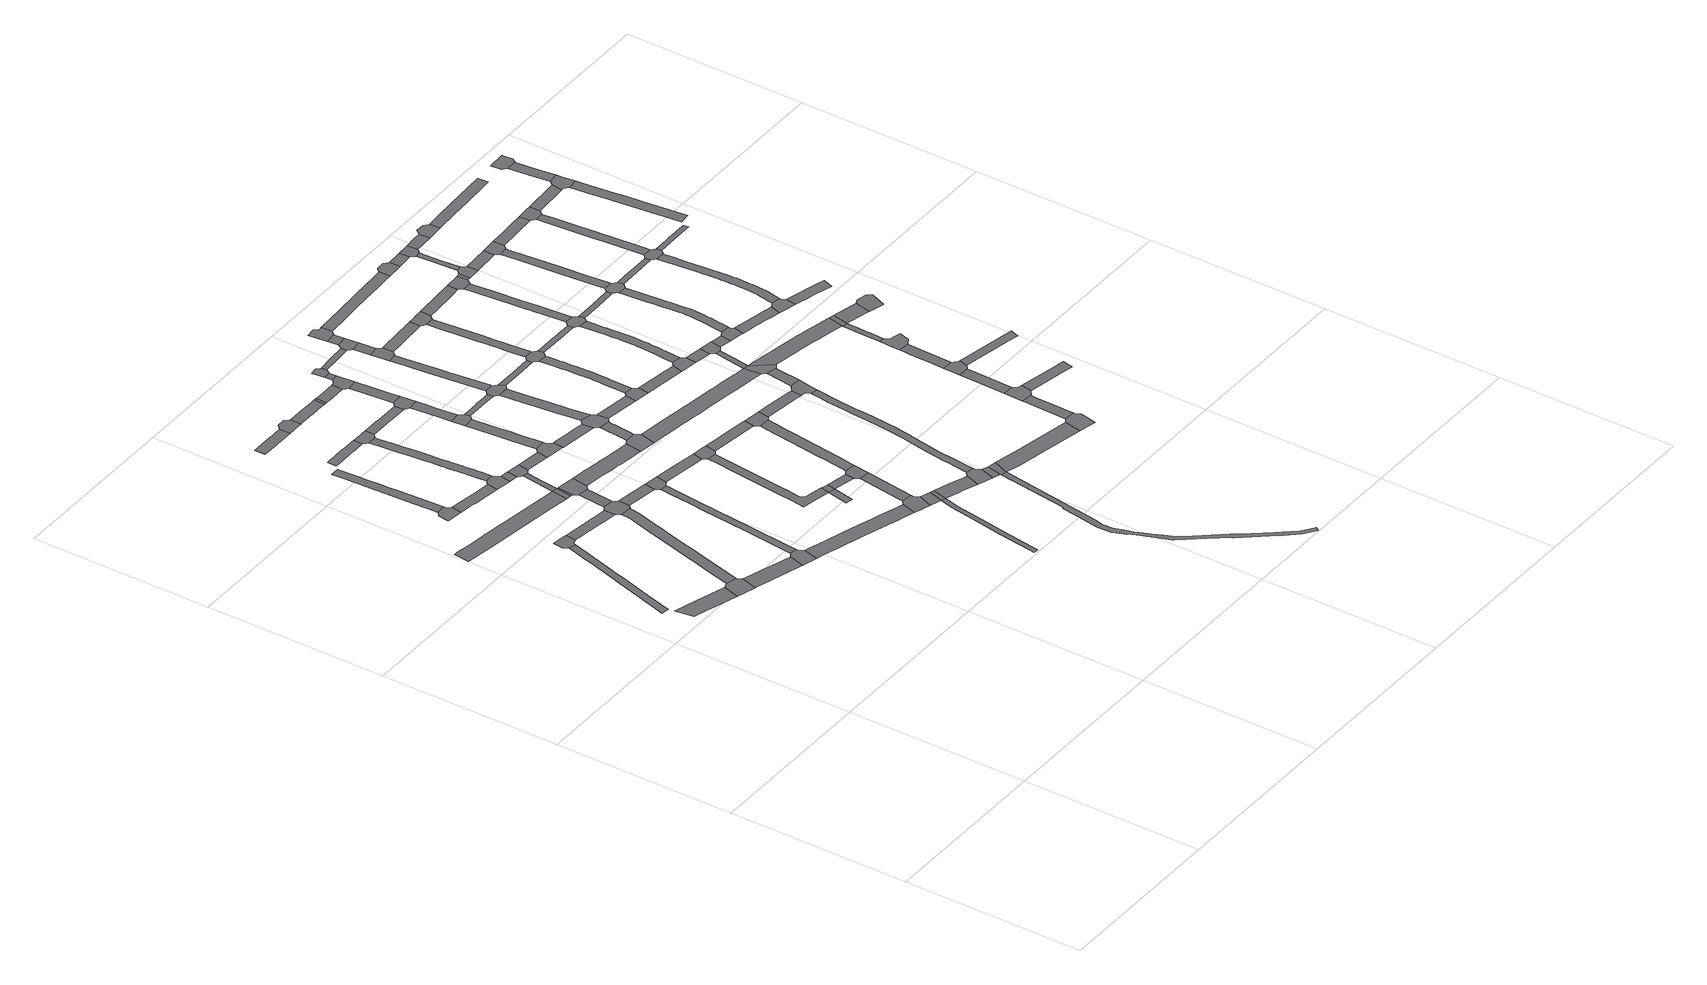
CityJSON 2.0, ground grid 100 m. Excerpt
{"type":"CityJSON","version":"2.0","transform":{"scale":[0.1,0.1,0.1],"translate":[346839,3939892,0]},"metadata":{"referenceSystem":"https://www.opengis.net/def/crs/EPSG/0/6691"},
"CityObjects":{
"road1":{"type":"Road","attributes":{"RoadStructureAttribute.sectionType":"1"},"geometry":[{"type":"MultiSurface","lod":"1","boundaries":[[[0,1,2,3,4,5,6,7]]]}]},
"road2":{"type":"Road","attributes":{"RoadStructureAttribute.sectionType":"1"},"geometry":[{"type":"MultiSurface","lod":"1","boundaries":[[[8,9,10,11,12,13,14,15,16,17,18,19,20,21,22,23,24,25]]]}]},
"road3":{"type":"Road","geometry":[{"type":"MultiSurface","lod":"1","boundaries":[[[26,27,28,0,7,29]]]}]},
"road4":{"type":"Road","geometry":[{"type":"MultiSurface","lod":"1","boundaries":[[[30,31,32,33,34,35,8,25]]]}]},
"road5":{"type":"Road","attributes":{"RoadStructureAttribute.sectionType":"1"},"geometry":[{"type":"MultiSurface","lod":"1","boundaries":[[[36,37,38,39,40,41,42,43,44,45,46,47,48,49,50,51]]]}]},
"road6":{"type":"Road","geometry":[{"type":"MultiSurface","lod":"1","boundaries":[[[52,53,54,55,56,57,58,59,60,61]]]}]},
"road7":{"type":"Road","attributes":{"RoadStructureAttribute.sectionType":"1"},"geometry":[{"type":"MultiSurface","lod":"1","boundaries":[[[62,63,64,65,66,67,68,69,70,71,26,29]]]}]},
"road8":{"type":"Road","attributes":{"RoadStructureAttribute.sectionType":"1"},"geometry":[{"type":"MultiSurface","lod":"1","boundaries":[[[27,72,73,74,75,76,77,78,79,80,81,82,83,84,85,86,87,88,89,90,91,28]]]}]},
"road9":{"type":"Road","attributes":{"RoadStructureAttribute.sectionType":"1"},"geometry":[{"type":"MultiSurface","lod":"1","boundaries":[[[92,93,94,95,96,97,98,99,100,101,102,103,58,57,104,105,106,107,108,109,110,111,112,113,114,115,116]]]}]},
"road10":{"type":"Road","attributes":{"RoadStructureAttribute.sectionType":"1"},"geometry":[{"type":"MultiSurface","lod":"1","boundaries":[[[117,118,32,31,119,120,121,122,123]]]}]},
"road11":{"type":"Road","attributes":{"RoadStructureAttribute.sectionType":"1"},"geometry":[{"type":"MultiSurface","lod":"1","boundaries":[[[124,125,126,55,54,127,128,129,130]]]}]},
"road12":{"type":"Road","geometry":[{"type":"MultiSurface","lod":"1","boundaries":[[[131,132,133,134,135,136,137,67,66]]]}]},
"road13":{"type":"Road","geometry":[{"type":"MultiSurface","lod":"1","boundaries":[[[83,138,139,140,141,117,123,84]]]}]},
"road14":{"type":"Road","attributes":{"RoadStructureAttribute.sectionType":"1"},"geometry":[{"type":"MultiSurface","lod":"1","boundaries":[[[142,143,144,145,146,147,148,149,150,151,152,153,154,155]]]}]},
"road15":{"type":"Road","geometry":[{"type":"MultiSurface","lod":"1","boundaries":[[[156,157,158,159,160,124,130]]]}]},
"road16":{"type":"Road","geometry":[{"type":"MultiSurface","lod":"1","boundaries":[[[40,39,161,162,163]]]}]},
"road17":{"type":"Road","attributes":{"RoadStructureAttribute.sectionType":"1"},"geometry":[{"type":"MultiSurface","lod":"1","boundaries":[[[164,165,166,167,168,169,170,171,172,173,174,175,176]]]}]},
"road18":{"type":"Road","attributes":{"RoadStructureAttribute.sectionType":"1"},"geometry":[{"type":"MultiSurface","lod":"1","boundaries":[[[177,178,179,180,141,140]]]}]},
"road19":{"type":"Road","attributes":{"RoadStructureAttribute.sectionType":"1"},"geometry":[{"type":"MultiSurface","lod":"1","boundaries":[[[162,181,182,163]]]}]},
"road20":{"type":"Road","attributes":{"RoadStructureAttribute.sectionType":"1"},"geometry":[{"type":"MultiSurface","lod":"1","boundaries":[[[183,184,185,186,187,137,136,188,189,190,191,192,193,194]]]}]},
"road21":{"type":"Road","attributes":{"RoadStructureAttribute.sectionType":"1"},"geometry":[{"type":"MultiSurface","lod":"1","boundaries":[[[195,196,197,198,40,163]]]}]},
"road22":{"type":"Road","attributes":{"RoadStructureAttribute.sectionType":"1"},"geometry":[{"type":"MultiSurface","lod":"1","boundaries":[[[199,200,157,156,201,202]]]}]},
"road23":{"type":"Road","geometry":[{"type":"MultiSurface","lod":"1","boundaries":[[[203,179,178,204,205,206,207,208,182,181]]]}]},
"road24":{"type":"Road","attributes":{"RoadStructureAttribute.sectionType":"1"},"geometry":[{"type":"MultiSurface","lod":"1","boundaries":[[[209,210,211,212,213,214,215,216,217,218,219,220,221,222,223,224,160,159,225,226,227,228,229,230,231,232,233,234,235,236,237,238,239,240,241,242]]]}]},
"road25":{"type":"Road","attributes":{"RoadStructureAttribute.sectionType":"1"},"geometry":[{"type":"MultiSurface","lod":"1","boundaries":[[[243,244,139,138,245,246,247,248]]]}]},
"road26":{"type":"Road","geometry":[{"type":"MultiSurface","lod":"1","boundaries":[[[249,199,202,197,196,250]]]}]},
"road27":{"type":"Road","attributes":{"RoadStructureAttribute.sectionType":"1"},"geometry":[{"type":"MultiSurface","lod":"1","boundaries":[[[251,252,253,254,255,256,257,258,259,260,133,132,261,262,263,264,265,266,267,268,269,270,271]]]}]},
"road28":{"type":"Road","geometry":[{"type":"MultiSurface","lod":"1","boundaries":[[[154,272,273,274,275,276,277,278,155]]]}]},
"road29":{"type":"Road","geometry":[{"type":"MultiSurface","lod":"1","boundaries":[[[279,280,281,282,169,168,209,242]]]}]},
"road30":{"type":"Road","attributes":{"RoadStructureAttribute.sectionType":"1"},"geometry":[{"type":"MultiSurface","lod":"1","boundaries":[[[283,284,249,250]]]}]},
"road31":{"type":"Road","geometry":[{"type":"MultiSurface","lod":"1","boundaries":[[[247,194,193,285,286,287,288,248]]]}]},
"road32":{"type":"Road","attributes":{"RoadStructureAttribute.sectionType":"1"},"geometry":[{"type":"MultiSurface","lod":"1","boundaries":[[[274,289,290,291,292,293,294,295,296,297,275]]]}]},
"road33":{"type":"Road","attributes":{"RoadStructureAttribute.sectionType":"1"},"geometry":[{"type":"MultiSurface","lod":"1","boundaries":[[[298,299,300,301,302,303,304,305,306,307,308,309,310,205,204,311,312,313,314,315,316,317,318,319,320,321]]]}]},
"road34":{"type":"Road","attributes":{"RoadStructureAttribute.sectionType":"1"},"geometry":[{"type":"MultiSurface","lod":"1","boundaries":[[[322,323,324,325,326,327,280,279]]]}]},
"road35":{"type":"Road","geometry":[{"type":"MultiSurface","lod":"1","boundaries":[[[328,329,330,331,332,284,283,333,334]]]}]},
"road36":{"type":"Road","attributes":{"RoadStructureAttribute.sectionType":"1"},"geometry":[{"type":"MultiSurface","lod":"1","boundaries":[[[335,336,287,286,337,338,339,340,341]]]}]},
"road37":{"type":"Road","geometry":[{"type":"MultiSurface","lod":"1","boundaries":[[[294,293,342,343]]]}]},
"road38":{"type":"Road","attributes":{"RoadStructureAttribute.sectionType":"1"},"geometry":[{"type":"MultiSurface","lod":"1","boundaries":[[[344,345,346,347,348,331,330,349,350,351,352,353,354,355,356]]]}]},
"road39":{"type":"Road","attributes":{"RoadStructureAttribute.sectionType":"1"},"geometry":[{"type":"MultiSurface","lod":"1","boundaries":[[[357,358,359,360,361,362,363,364,365,366,367,368,369,370,371,372,373,374,375,376,377,378]]]}]},
"road40":{"type":"Road","geometry":[{"type":"MultiSurface","lod":"1","boundaries":[[[379,380,368,367,381]]]}]},
"road41":{"type":"Road","geometry":[{"type":"MultiSurface","lod":"1","boundaries":[[[270,382,383,384,385,386,387,388,271]]]}]},
"road42":{"type":"Road","geometry":[{"type":"MultiSurface","lod":"1","boundaries":[[[355,389,390,391,392,356]]]}]},
"road43":{"type":"Road","attributes":{"RoadStructureAttribute.sectionType":"1"},"geometry":[{"type":"MultiSurface","lod":"1","boundaries":[[[342,393,394,395,396,343]]]}]},
"road44":{"type":"Road","attributes":{"RoadStructureAttribute.sectionType":"1"},"geometry":[{"type":"MultiSurface","lod":"1","boundaries":[[[397,379,381,367,398,399,381,400]]]}]},
"road45":{"type":"Road","attributes":{"RoadStructureAttribute.sectionType":"1"},"geometry":[{"type":"MultiSurface","lod":"1","boundaries":[[[401,402,403,404,392,391,405,406,407,408,409,410]]]}]},
"road46":{"type":"Road","attributes":{"RoadStructureAttribute.sectionType":"1"},"geometry":[{"type":"MultiSurface","lod":"1","boundaries":[[[411,412,413,414,415,416,417,418,419,420,328,334]]]}]},
"road47":{"type":"Road","attributes":{"RoadStructureAttribute.sectionType":"1"},"geometry":[{"type":"MultiSurface","lod":"1","boundaries":[[[421,422,423,424,425,426,427,428,429,430,431,432,433,434,435,436,437,438,439,440,441,431,442]]]}]},
"road48":{"type":"Road","geometry":[{"type":"MultiSurface","lod":"1","boundaries":[[[443,444,325,324,401,410]]]}]},
"road49":{"type":"Road","attributes":{"RoadStructureAttribute.sectionType":"1"},"geometry":[{"type":"MultiSurface","lod":"1","boundaries":[[[445,446,385,384,447,442]]]}]},
"road50":{"type":"Road","geometry":[{"type":"MultiSurface","lod":"1","boundaries":[[[448,449,450,451,452,453,298,321]]]}]},
"road51":{"type":"Road","attributes":{"RoadStructureAttribute.sectionType":"1"},"geometry":[{"type":"MultiSurface","lod":"1","boundaries":[[[454,388,387,455,456,457,458]]]}]},
"road52":{"type":"Road","geometry":[{"type":"MultiSurface","lod":"1","boundaries":[[[459,460,461,341,340,357,378]]]}]},
"road53":{"type":"Road","attributes":{"RoadStructureAttribute.sectionType":"1"},"geometry":[{"type":"MultiSurface","lod":"1","boundaries":[[[462,463,464,465,466,467,444,443]]]}]},
"road54":{"type":"Road","geometry":[{"type":"MultiSurface","lod":"1","boundaries":[[[441,445,442,431]]]}]},
"road55":{"type":"Road","geometry":[{"type":"MultiSurface","lod":"1","boundaries":[[[468,395,394,466,465,469,470]]]}]},
"road56":{"type":"Road","attributes":{"RoadStructureAttribute.sectionType":"1"},"geometry":[{"type":"MultiSurface","lod":"1","boundaries":[[[471,472,473,474,475,476,477,478,453,452,479,480,481,482,483,484,485,486,487,488]]]}]},
"road57":{"type":"Road","attributes":{"RoadStructureAttribute.sectionType":"1"},"geometry":[{"type":"MultiSurface","lod":"1","boundaries":[[[389,489,490,491,492,493,494,390]]]}]},
"road58":{"type":"Road","attributes":{"RoadStructureAttribute.sectionType":"1"},"geometry":[{"type":"MultiSurface","lod":"1","boundaries":[[[495,470,469,496]]]}]},
"road59":{"type":"Road","geometry":[{"type":"MultiSurface","lod":"1","boundaries":[[[457,497,498,397,400,458]]]}]},
"road60":{"type":"Road","geometry":[{"type":"MultiSurface","lod":"1","boundaries":[[[499,500,501,502,503,504,495,496]]]}]},
"road61":{"type":"Road","geometry":[{"type":"MultiSurface","lod":"1","boundaries":[[[505,416,415,488,487,506,507,508]]]}]},
"road62":{"type":"Road","attributes":{"RoadStructureAttribute.sectionType":"1"},"geometry":[{"type":"MultiSurface","lod":"1","boundaries":[[[509,510,511,512,513,514,505,508,515,516,517,518]]]}]},
"road63":{"type":"Road","attributes":{"RoadStructureAttribute.sectionType":"1"},"geometry":[{"type":"MultiSurface","lod":"1","boundaries":[[[519,520,521,522,523,524,525,526,460,459]]]}]},
"road64":{"type":"Road","geometry":[{"type":"MultiSurface","lod":"1","boundaries":[[[527,528,529,530,491,490,509,518]]]}]},
"road65":{"type":"Road","attributes":{"RoadStructureAttribute.sectionType":"1"},"geometry":[{"type":"MultiSurface","lod":"1","boundaries":[[[531,501,500,532,533,534]]]}]},
"road66":{"type":"Road","attributes":{"RoadStructureAttribute.sectionType":"1"},"geometry":[{"type":"MultiSurface","lod":"1","boundaries":[[[497,535,536,537,538,539,540,541,542,543,544,545,546,547,548,549,498]]]}]},
"road67":{"type":"Road","geometry":[{"type":"MultiSurface","lod":"1","boundaries":[[[550,436,435,551,552,553,554]]]}]},
"road68":{"type":"Road","attributes":{"RoadStructureAttribute.sectionType":"1"},"geometry":[{"type":"MultiSurface","lod":"1","boundaries":[[[555,556,507,506]]]}]},
"road69":{"type":"Road","attributes":{"RoadStructureAttribute.sectionType":"1"},"geometry":[{"type":"MultiSurface","lod":"1","boundaries":[[[557,558,559,560,561,562,563,564,565,566,567,568,530,529]]]}]},
"road70":{"type":"Road","attributes":{"RoadStructureAttribute.sectionType":"1"},"geometry":[{"type":"MultiSurface","lod":"1","boundaries":[[[569,570,571,572,573,574,575,576,577,578,579,580,581,582,583,584,585,586,587,588,589,590,591,592,593,594,595,596,597,598,599,600,601,602,603,604,605,606,607,608,609,610,611,612,613,614,615,616,617,618,576,619,620,621]]]}]},
"road71":{"type":"Road","attributes":{"RoadStructureAttribute.sectionType":"1"},"geometry":[{"type":"MultiSurface","lod":"1","boundaries":[[[622,623,552,551,624]]]}]},
"road72":{"type":"Road","geometry":[{"type":"MultiSurface","lod":"1","boundaries":[[[577,576,575,622,624]]]}]},
"road73":{"type":"Road","geometry":[{"type":"MultiSurface","lod":"1","boundaries":[[[625,565,564,626,627,628,629]]]}]},
"road74":{"type":"Road","attributes":{"RoadStructureAttribute.sectionType":"1"},"geometry":[{"type":"MultiSurface","lod":"1","boundaries":[[[628,630,631,632,629]]]}]},
"road75":{"type":"Road","geometry":[{"type":"MultiSurface","lod":"1","boundaries":[[[633,632,631,634,635,636,534,533]]]}]},
"road76":{"type":"Road","geometry":[{"type":"MultiSurface","lod":"1","boundaries":[[[542,637,638,524,523,543]]]}]},
"road77":{"type":"Road","attributes":{"RoadStructureAttribute.sectionType":"1"},"geometry":[{"type":"MultiSurface","lod":"1","boundaries":[[[639,640,641,642,643,528,527]]]}]},
"road78":{"type":"Road","attributes":{"RoadStructureAttribute.sectionType":"1"},"geometry":[{"type":"MultiSurface","lod":"1","boundaries":[[[644,636,635,645]]]}]},
"road79":{"type":"Road","geometry":[{"type":"MultiSurface","lod":"1","boundaries":[[[646,647,648,649,556,555]]]}]},
"road80":{"type":"Road","attributes":{"RoadStructureAttribute.sectionType":"1"},"geometry":[{"type":"MultiSurface","lod":"1","boundaries":[[[650,651,652,653,654,655,656,657,658,659,660,661,662,663,664,665,451,450,666,667,668,669,670,671,672,673,674,675,676,677,678,679,680,681,682,683,684]]]}]},
"road81":{"type":"Road","geometry":[{"type":"MultiSurface","lod":"1","boundaries":[[[685,686,687,688,644,645,689,690]]]}]},
"road82":{"type":"Road","attributes":{"RoadStructureAttribute.sectionType":"1"},"geometry":[{"type":"MultiSurface","lod":"1","boundaries":[[[691,692,693,694,695,696,697,698,699,700,701,702,703,704,705,706,707,708,709,710,711,712,713,714,715,716,717,718,550,554]]]}]},
"road83":{"type":"Road","attributes":{"RoadStructureAttribute.sectionType":"1"},"geometry":[{"type":"MultiSurface","lod":"1","boundaries":[[[648,719,720,721,722,723,724,725,726,727,728,729,730,731,732,733,734,735,736,737,738,739,740,741,742,743,744,745,746,747,748,749,750,751,752,649]]]}]},
"road84":{"type":"Road","attributes":{"RoadStructureAttribute.sectionType":"1"},"geometry":[{"type":"MultiSurface","lod":"1","boundaries":[[[626,753,754,755,756,757,758,627]]]}]},
"road85":{"type":"Road","attributes":{"RoadStructureAttribute.sectionType":"1"},"geometry":[{"type":"MultiSurface","lod":"1","boundaries":[[[759,760,761,638,637,762,763,764,765]]]}]},
"road86":{"type":"Road","geometry":[{"type":"MultiSurface","lod":"1","boundaries":[[[766,767,641,640,768,769,736,735,770,771]]]}]},
"road87":{"type":"Road","attributes":{"RoadStructureAttribute.sectionType":"1"},"geometry":[{"type":"MultiSurface","lod":"1","boundaries":[[[772,773,774,775,776,777,778,779,780,781,782,783,784,785,786,787,647,646]]]}]},
"road88":{"type":"Road","attributes":{"RoadStructureAttribute.sectionType":"1"},"geometry":[{"type":"MultiSurface","lod":"1","boundaries":[[[766,788,789,790,791,792,793,794,795,796,797,798,799,800,801,802,803,804,805,767]]]}]},
"road89":{"type":"Road","geometry":[{"type":"MultiSurface","lod":"1","boundaries":[[[754,806,796,795,807,808,809,810,755]]]}]},
"road90":{"type":"Road","geometry":[{"type":"MultiSurface","lod":"1","boundaries":[[[811,812,813,759,765,814,815,705,704]]]}]},
"road91":{"type":"Road","geometry":[{"type":"MultiSurface","lod":"1","boundaries":[[[816,817,780,779,818,819,820]]]}]},
"road92":{"type":"Road","attributes":{"RoadStructureAttribute.sectionType":"1"},"geometry":[{"type":"MultiSurface","lod":"1","boundaries":[[[770,821,822,823,824,825,826,827,771]]]}]},
"road93":{"type":"Road","attributes":{"RoadStructureAttribute.sectionType":"1"},"geometry":[{"type":"MultiSurface","lod":"1","boundaries":[[[689,828,829,830,831,832,833,834,835,836,837,838,839,840,690]]]}]},
"road94":{"type":"Road","attributes":{"RoadStructureAttribute.sectionType":"1"},"geometry":[{"type":"MultiSurface","lod":"1","boundaries":[[[812,841,842,843,813]]]}]},
"road95":{"type":"Road","attributes":{"RoadStructureAttribute.sectionType":"1"},"geometry":[{"type":"MultiSurface","lod":"1","boundaries":[[[819,844,845,846,847,820]]]}]},
"road96":{"type":"Road","geometry":[{"type":"MultiSurface","lod":"1","boundaries":[[[848,849,684,683,850,843,842]]]}]},
"road97":{"type":"Road","attributes":{"RoadStructureAttribute.sectionType":"1"},"geometry":[{"type":"MultiSurface","lod":"1","boundaries":[[[816,851,852,853,854,855,856,857,858,859,860,861,862,863,864,865,866,867,868,869,870,871,872,873,874,875,876,877,878,879,880,881,882,883,884,885,886,887,888,889,890,891,892,893,817]]]}]},
"road98":{"type":"Road","attributes":{"RoadStructureAttribute.sectionType":"1"},"geometry":[{"type":"MultiSurface","lod":"1","boundaries":[[[894,684,849,895,896,897]]]}]},
"road99":{"type":"Road","geometry":[{"type":"MultiSurface","lod":"1","boundaries":[[[569,621,898,899,900,901,902,903]]]}]},
"road100":{"type":"Road","attributes":{"RoadStructureAttribute.sectionType":"1"},"geometry":[{"type":"MultiSurface","lod":"1","boundaries":[[[904,905,906,907,908,808,807,909,910,911,912]]]}]},
"road101":{"type":"Road","geometry":[{"type":"MultiSurface","lod":"1","boundaries":[[[896,913,914,915,846,845,897]]]}]},
"road102":{"type":"Road","geometry":[{"type":"MultiSurface","lod":"1","boundaries":[[[916,917,825,824,918,874,873,919,920]]]}]},
"road103":{"type":"Road","attributes":{"RoadStructureAttribute.sectionType":"1"},"geometry":[{"type":"MultiSurface","lod":"1","boundaries":[[[902,921,922,923,924,903]]]}]},
"road104":{"type":"Road","attributes":{"RoadStructureAttribute.sectionType":"1"},"geometry":[{"type":"MultiSurface","lod":"1","boundaries":[[[925,926,914,913,927,928]]]}]},
"road105":{"type":"Road","attributes":{"RoadStructureAttribute.sectionType":"1"},"geometry":[{"type":"MultiSurface","lod":"1","boundaries":[[[929,930,931,932,933,917,916,934,935,936,937,938,939]]]}]},
"road106":{"type":"Road","geometry":[{"type":"MultiSurface","lod":"1","boundaries":[[[940,941,942,943,944,945,924,923,946]]]}]},
"road107":{"type":"Road","attributes":{"RoadStructureAttribute.sectionType":"1"},"geometry":[{"type":"MultiSurface","lod":"1","boundaries":[[[947,948,949,950,943,942]]]}]},
"road108":{"type":"Road","geometry":[{"type":"MultiSurface","lod":"1","boundaries":[[[951,952,953,954,955,956,957,925,928]]]}]},
"road109":{"type":"Road","geometry":[{"type":"MultiSurface","lod":"1","boundaries":[[[958,912,911,939,938,959]]]}]},
"road110":{"type":"Road","attributes":{"RoadStructureAttribute.sectionType":"1"},"geometry":[{"type":"MultiSurface","lod":"1","boundaries":[[[848,960,961,962,963,964,965,966,967,968,969,970,971,972,973,974,975,976,977,978,979,980,981,982,983,984,985,986,987,988,989,990,991,992,993,849]]]}]},
"road111":{"type":"Road","geometry":[{"type":"MultiSurface","lod":"1","boundaries":[[[994,835,834,995,996,997,998]]]}]},
"road112":{"type":"Road","attributes":{"RoadStructureAttribute.sectionType":"1"},"geometry":[{"type":"MultiSurface","lod":"1","boundaries":[[[919,999,1000,1001,1002,1003,1004,1005,920]]]}]},
"road113":{"type":"Road","attributes":{"RoadStructureAttribute.sectionType":"1"},"geometry":[{"type":"MultiSurface","lod":"1","boundaries":[[[1006,1007,958,959]]]}]},
"road114":{"type":"Road","geometry":[{"type":"MultiSurface","lod":"1","boundaries":[[[1008,949,948,1009,1010,1011,1012,1013,1014]]]}]},
"road115":{"type":"Road","attributes":{"RoadStructureAttribute.sectionType":"1"},"geometry":[{"type":"MultiSurface","lod":"1","boundaries":[[[1013,1015,1016,1017,1018,1019,1014]]]}]},
"road116":{"type":"Road","attributes":{"RoadStructureAttribute.sectionType":"1"},"geometry":[{"type":"MultiSurface","lod":"1","boundaries":[[[996,1020,1021,1022,997]]]}]},
"road117":{"type":"Road","geometry":[{"type":"MultiSurface","lod":"1","boundaries":[[[1023,1024,1025,1007,1006,1026]]]}]},
"road118":{"type":"Road","attributes":{"RoadStructureAttribute.sectionType":"1"},"geometry":[{"type":"MultiSurface","lod":"1","boundaries":[[[956,1027,1028,1029,1030,1031,1032,1033,1034,1035,1036,1037,1038,1039,1040,1041,1042,1043,1044,1045,1046,1047,1048,1049,1050,1051,1052,1053,1054,1055,1056,1057,1058,1059,1060,1061,1062,957]]]}]},
"road119":{"type":"Road","attributes":{"RoadStructureAttribute.sectionType":"1"},"geometry":[{"type":"MultiSurface","lod":"1","boundaries":[[[1063,1064,1065,1066,1067,940,946]]]}]},
"road120":{"type":"Road","attributes":{"RoadStructureAttribute.sectionType":"1"},"geometry":[{"type":"MultiSurface","lod":"1","boundaries":[[[1024,1068,1069,1070,1071,1072,1025]]]}]},
"road121":{"type":"Road","attributes":{"RoadStructureAttribute.sectionType":"1"},"geometry":[{"type":"MultiSurface","lod":"1","boundaries":[[[1073,1074,1075,1076,1077,1078,1079,1080,954,953,1081,1082,1083,1084,1085,1086,1087]]]}]},
"road122":{"type":"Road","geometry":[{"type":"MultiSurface","lod":"1","boundaries":[[[1069,1088,1089,1022,1021,1070]]]}]},
"road123":{"type":"Road","geometry":[{"type":"MultiSurface","lod":"1","boundaries":[[[1090,1091,1092,1017,1016,1093,1094,1095,1096,1097,1098]]]}]},
"road124":{"type":"Road","geometry":[{"type":"MultiSurface","lod":"1","boundaries":[[[1099,1100,1045,1044,1101,1102,1103,1104,1002,1001]]]}]},
"road125":{"type":"Road","attributes":{"RoadStructureAttribute.sectionType":"1"},"geometry":[{"type":"MultiSurface","lod":"1","boundaries":[[[1105,1106,1023,1026]]]}]},
"road126":{"type":"Road","geometry":[{"type":"MultiSurface","lod":"1","boundaries":[[[974,1107,1108,1109,975]]]}]},
"road127":{"type":"Road","attributes":{"RoadStructureAttribute.sectionType":"1"},"geometry":[{"type":"MultiSurface","lod":"1","boundaries":[[[1009,1110,1111,1112,1113,1114,1115,1116,1010]]]}]},
"road128":{"type":"Road","attributes":{"RoadStructureAttribute.sectionType":"1"},"geometry":[{"type":"MultiSurface","lod":"1","boundaries":[[[1117,1118,1119,1120,1104,1103,1121,1122,1123,1124,1125]]]}]},
"road129":{"type":"Road","attributes":{"RoadStructureAttribute.sectionType":"1"},"geometry":[{"type":"MultiSurface","lod":"1","boundaries":[[[1126,1127,1089,1088,1128]]]}]},
"road130":{"type":"Road","attributes":{"RoadStructureAttribute.sectionType":"1"},"geometry":[{"type":"MultiSurface","lod":"1","boundaries":[[[1129,1130,1131,1108,1132,1133,1134,1135,1136,1137,1109,1108,1107,1138,1090,1098]]]}]},
"road131":{"type":"Road","geometry":[{"type":"MultiSurface","lod":"1","boundaries":[[[1139,1140,1141,1142,1143,1144,1145,1073,1087]]]}]},
"road132":{"type":"Road","geometry":[{"type":"MultiSurface","lod":"1","boundaries":[[[1146,1106,1105,1117,1125,1147]]]}]},
"road133":{"type":"Road","attributes":{"RoadStructureAttribute.sectionType":"1"},"geometry":[{"type":"MultiSurface","lod":"1","boundaries":[[[1148,1149,1150,1151,1152,1153,1102,1101]]]}]},
"road134":{"type":"Road","geometry":[{"type":"MultiSurface","lod":"1","boundaries":[[[1154,1155,1156,1157,1126,1128,1158]]]}]},
"road135":{"type":"Road","attributes":{"RoadStructureAttribute.sectionType":"1"},"geometry":[{"type":"MultiSurface","lod":"1","boundaries":[[[1159,1160,1161,1162,1163,1164,1165,1166,1167,1168,1169,1170,1171,1172,1173,1174,1175,1176,1177,1178,1179,1180,1181,1145,1144,1182,1183,1184,1185,1186,1187,1188,1189,1190,1191,1192,1193,1194,1195,1196,1197,1198,1199,1200,1201,1202,1203,1204,1205,1206]]]}]},
"road136":{"type":"Road","attributes":{"RoadStructureAttribute.sectionType":"1"},"geometry":[{"type":"MultiSurface","lod":"1","boundaries":[[[1141,1207,1208,1209,1210,1211,1212,1213,1214,1215,1216,1217,1142]]]}]},
"road137":{"type":"Road","geometry":[{"type":"MultiSurface","lod":"1","boundaries":[[[1218,1135,1134,1219,1220,1221,1222,1223]]]}]},
"road138":{"type":"Road","attributes":{"RoadStructureAttribute.sectionType":"1"},"geometry":[{"type":"MultiSurface","lod":"1","boundaries":[[[1224,1225,1226,1227,1228,1146,1147,1229,1230,1231,1232,1233]]]}]},
"road139":{"type":"Road","geometry":[{"type":"MultiSurface","lod":"1","boundaries":[[[1234,1235,1236,1150,1149,1206,1205,1237]]]}]},
"road140":{"type":"Road","attributes":{"RoadStructureAttribute.sectionType":"1"},"geometry":[{"type":"MultiSurface","lod":"1","boundaries":[[[1238,1239,1240,1241,1242,1243,1236,1235,1244,1245,1246,1247,1248,1249,1250,1251,1252]]]}]},
"road141":{"type":"Road","attributes":{"RoadStructureAttribute.sectionType":"1"},"geometry":[{"type":"MultiSurface","lod":"1","boundaries":[[[1253,1254,1255,1256,1257,1258,1259,1260,1261,1154,1158]]]}]},
"road142":{"type":"Road","geometry":[{"type":"MultiSurface","lod":"1","boundaries":[[[1262,1263,1264,1233,1232,1238,1252]]]}]},
"road143":{"type":"Road","attributes":{"RoadStructureAttribute.sectionType":"1"},"geometry":[{"type":"MultiSurface","lod":"1","boundaries":[[[1265,1266,1267,1268,1269,1234,1237]]]}]},
"road144":{"type":"Road","attributes":{"RoadStructureAttribute.sectionType":"1"},"geometry":[{"type":"MultiSurface","lod":"1","boundaries":[[[1262,1270,1271,1272,1273,1263]]]}]},
"road145":{"type":"Road","attributes":{"RoadStructureAttribute.sectionType":"1"},"geometry":[{"type":"MultiSurface","lod":"1","boundaries":[[[1274,1275,1276,1277,1278,1279,1280,1281,1282,1283,1284,1285]]]}]},
"road146":{"type":"Road","geometry":[{"type":"MultiSurface","lod":"1","boundaries":[[[1286,1271,1270,1287,1288,1279,1278,1289,1290]]]}]},
"road147":{"type":"Road","attributes":{"RoadStructureAttribute.sectionType":"1"},"geometry":[{"type":"MultiSurface","lod":"1","boundaries":[[[1291,1292,1293,1294,1295,1286,1290]]]}]},
"road148":{"type":"Road","geometry":[{"type":"MultiSurface","lod":"1","boundaries":[[[1296,1297,1293,1292,1298,1299,1300]]]}]}
},
"vertices":[
[515,2067,0],[352,2116,0],[227,2154,0],[224,2155,0],[238,2053,0],[317,2030,0],[356,2018,0],[488,1979,0],
[368,2859,0],[331,2733,0],[324,2708,0],[289,2587,0],[282,2563,0],[280,2556,0],[262,2497,0],[228,2380,0],[174,2193,0],[213,2187,0],[247,2301,0],[268,2373,0],[312,2523,0],[312,2525,0],[329,2584,0],[330,2587,0],[372,2730,0],[407,2848,0],
[619,2036,0],[605,2063,0],[547,2078,0],[593,1947,0],
[410,2861,0],[437,2871,0],[445,2930,0],[425,2933,0],[357,2942,0],[349,2883,0],
[158,3169,0],[356,3142,0],[585,3111,0],[694,3096,0],[706,3185,0],[378,3230,0],[343,3235,0],[260,3246,0],[238,3249,0],[223,3251,0],[139,3263,0],[106,3267,0],[52,3275,0],[19,3279,0],[18,3279,0],[6,3190,0],
[254,3454,0],[278,3451,0],[320,3445,0],[329,3505,0],[309,3528,0],[309,3540,0],[259,3538,0],[244,3525,0],[235,3517,0],[227,3458,0],
[608,1943,0],[640,1933,0],[841,1873,0],[846,1872,0],[873,1864,0],[897,1950,0],[824,1973,0],[732,2001,0],[683,2016,0],[640,2029,0],
[668,2300,0],[682,2351,0],[696,2406,0],[706,2443,0],[733,2543,0],[743,2582,0],[764,2658,0],[772,2688,0],[775,2699,0],[787,2744,0],[794,2790,0],[796,2802,0],[735,2807,0],[728,2756,0],[714,2704,0],[682,2582,0],[663,2514,0],[616,2337,0],[609,2312,0],[581,2206,0],
[231,4128,0],[235,4054,0],[235,4040,0],[239,3963,0],[243,3886,0],[244,3867,0],[245,3833,0],[246,3827,0],[246,3809,0],[250,3739,0],[253,3669,0],[256,3599,0],[306,3601,0],[306,3610,0],[303,3671,0],[300,3742,0],[296,3812,0],[296,3823,0],[294,3856,0],[293,3889,0],[289,3966,0],[287,4009,0],[285,4043,0],[281,4121,0],[281,4129,0],
[714,2893,0],[695,2896,0],[459,2868,0],[540,2857,0],[606,2848,0],[648,2842,0],[717,2833,0],
[579,3470,0],[472,3485,0],[365,3500,0],[352,3441,0],[405,3434,0],[419,3432,0],[570,3411,0],
[903,1856,0],[957,1842,0],[980,1925,0],[961,1951,0],[961,1953,0],[962,1963,0],[922,1967,0],
[816,2821,0],[817,2881,0],[799,2905,0],[739,2911,0],
[360,4541,0],[359,4541,0],[286,4541,0],[248,4541,0],[214,4541,0],[189,4541,0],[189,4481,0],[214,4481,0],[286,4481,0],[296,4481,0],[359,4481,0],[375,4481,0],[398,4481,0],[398,4541,0],
[661,3398,0],[669,3458,0],[651,3482,0],[650,3495,0],[601,3490,0],
[709,3094,0],[723,3092,0],[736,3181,0],
[328,4150,0],[412,4150,0],[420,4150,0],[462,4149,0],[519,4149,0],[519,4199,0],[504,4199,0],[462,4199,0],[418,4200,0],[328,4200,0],[325,4200,0],[301,4200,0],[301,4150,0],
[809,3026,0],[812,3059,0],[752,3064,0],[742,2950,0],
[734,3090,0],[746,3179,0],
[998,2683,0],[995,2656,0],[987,2579,0],[980,2508,0],[953,2252,0],[967,2007,0],[992,2247,0],[1013,2445,0],[1027,2578,0],[1038,2681,0],[1047,2764,0],[1007,2768,0],
[750,3282,0],[761,3365,0],[732,3369,0],[720,3286,0],
[719,3451,0],[712,3452,0],[704,3392,0],[711,3391,0],
[752,3066,0],[835,3077,0],[847,3166,0],[843,3166,0],[782,3175,0],[781,3175,0],
[544,4128,0],[552,4043,0],[559,3970,0],[566,3897,0],[572,3825,0],[574,3805,0],[575,3795,0],[577,3765,0],[580,3734,0],[581,3714,0],[582,3704,0],[587,3647,0],[589,3624,0],[591,3606,0],[592,3591,0],[597,3535,0],[646,3539,0],[642,3590,0],[642,3595,0],[640,3615,0],[637,3652,0],[637,3653,0],[632,3708,0],[630,3738,0],[627,3769,0],[625,3799,0],[625,3801,0],[622,3829,0],[616,3902,0],[610,3964,0],[609,3975,0],[602,4048,0],[601,4053,0],[594,4128,0],
[988,2857,0],[921,2866,0],[899,2809,0],[908,2807,0],[992,2795,0],[1001,2855,0],
[794,3440,0],[786,3381,0],
[1547,1752,0],[1523,1760,0],[1461,1779,0],[1414,1794,0],[1368,1808,0],[1302,1828,0],[1203,1858,0],[1105,1887,0],[1061,1900,0],[1008,1916,0],[1009,1827,0],[1081,1806,0],[1116,1795,0],[1179,1776,0],[1277,1747,0],[1375,1717,0],[1436,1698,0],[1489,1682,0],[1497,1679,0],[1527,1670,0],[1553,1751,0],
[432,4481,0],[447,4481,0],[490,4481,0],[489,4541,0],[469,4566,0],[419,4563,0],[419,4562,0],
[616,4148,0],[616,4198,0],[596,4198,0],[582,4198,0],
[921,3362,0],[929,3421,0],
[1048,2768,0],[1073,2784,0],[1082,2843,0],[1016,2853,0],
[505,4481,0],[586,4481,0],[587,4481,0],[669,4480,0],[687,4480,0],[688,4540,0],[670,4540,0],[588,4541,0],[505,4541,0],
[1223,3114,0],[1203,3116,0],[1156,3123,0],[1144,3124,0],[1084,3133,0],[1036,3140,0],[1024,3141,0],[982,3147,0],[964,3150,0],[962,3150,0],[923,3156,0],[903,3158,0],[895,3159,0],[852,3074,0],[891,3069,0],[952,3061,0],[963,3059,0],[1011,3052,0],[1027,3050,0],[1066,3045,0],[1071,3044,0],[1131,3035,0],[1191,3027,0],[1212,3024,0],
[695,4147,0],[730,4147,0],[866,4146,0],[860,4196,0],[731,4197,0],[703,4197,0],
[1038,3406,0],[1012,3433,0],[1011,3447,0],[951,3442,0],[930,3422,0],[957,3357,0],[1029,3347,0],
[1184,2828,0],[1130,2836,0],[1149,2773,0],[1199,2766,0],[1277,2754,0],[1321,2748,0],[1337,2806,0],
[702,4480,0],[703,4540,0],
[923,3768,0],[927,3728,0],[928,3717,0],[937,3610,0],[940,3578,0],[1006,3504,0],[1005,3517,0],[999,3585,0],[997,3620,0],[991,3686,0],[987,3733,0],[977,3834,0],[918,3828,0],
[1341,2726,0],[1333,2660,0],[1323,2575,0],[1319,2538,0],[1290,2284,0],[1281,2206,0],[1280,2200,0],[1272,2129,0],[1320,2121,0],[1337,2118,0],[1435,2098,0],[1445,2147,0],[1347,2167,0],[1329,2192,0],[1330,2198,0],[1340,2281,0],[1342,2302,0],[1358,2439,0],[1365,2495,0],[1374,2574,0],[1383,2656,0],[1391,2719,0],
[1485,2138,0],[1473,2141,0],[1474,2090,0],
[1558,1660,0],[1581,1652,0],[1619,1640,0],[1651,1719,0],[1634,1745,0],[1636,1760,0],[1577,1769,0],
[996,3855,0],[993,3885,0],[970,3909,0],[911,3904,0],
[752,4479,0],[836,4479,0],[839,4539,0],[752,4539,0],
[1603,2114,0],[1412,1982,0],[1451,1973,0],[1596,2064,0],
[890,4127,0],[899,4033,0],[901,4003,0],[903,3990,0],[969,3925,0],[966,3954,0],[958,4039,0],[954,4090,0],[953,4092,0],[950,4133,0],
[1034,3346,0],[1072,3341,0],[1108,3336,0],[1238,3318,0],[1247,3317,0],[1239,3378,0],[1192,3385,0],[1170,3388,0],[1140,3392,0],[1051,3404,0],
[1663,1541,0],[1641,1413,0],[1610,1232,0],[1584,1052,0],[1579,1018,0],[1604,1015,0],[1635,1228,0],[1660,1374,0],[1666,1409,0],[1687,1536,0],[1706,1612,0],[1745,1599,0],[1786,1585,0],[1800,1582,0],[1888,1552,0],[1915,1631,0],[1902,1635,0],[1858,1650,0],[1813,1666,0],[1771,1680,0],[1729,1694,0],[1682,1620,0],
[942,4221,0],[882,4215,0],
[1708,1700,0],[1688,1707,0],[1661,1627,0],
[1249,3019,0],[1290,3014,0],[1306,3012,0],[1329,3100,0],[1309,3131,0],[1248,3130,0],
[1580,1794,0],[1653,1882,0],[1668,1983,0],[1674,2031,0],[1615,2039,0],
[1414,2735,0],[1422,2794,0],[1385,2800,0],
[937,4273,0],[924,4412,0],[922,4431,0],[920,4462,0],[860,4457,0],[876,4281,0],
[852,4539,0],[911,4564,0],[873,4561,0],
[1263,3268,0],[1262,3250,0],[1260,3232,0],[1259,3215,0],[1258,3212,0],[1257,3196,0],[1254,3178,0],[1252,3159,0],[1311,3151,0],[1314,3170,0],[1316,3189,0],[1318,3204,0],[1318,3209,0],[1320,3227,0],[1322,3246,0],[1323,3264,0],[1325,3285,0],[1265,3293,0],
[1095,3856,0],[1191,3857,0],[1188,3887,0],[1165,3887,0],[1093,3886,0],[1087,3886,0],
[870,4601,0],[908,4605,0],
[1687,2123,0],[1628,2132,0],
[924,4625,0],[927,4630,0],[921,4659,0],[907,4673,0],[902,4677,0],[863,4674,0],
[1261,3400,0],[1349,3303,0],[1340,3364,0],[1323,3388,0],
[1216,3837,0],[1216,3832,0],[1228,3716,0],[1239,3618,0],[1246,3543,0],[1255,3460,0],[1311,3507,0],[1299,3615,0],[1288,3722,0],[1276,3836,0],
[1503,2723,0],[1555,2716,0],[1561,2715,0],[1635,2705,0],[1684,2698,0],[1697,2757,0],[1573,2774,0],[1479,2786,0],
[1298,3858,0],[1281,3888,0],[1259,3910,0],[1208,3907,0],
[1018,4666,0],[1018,4636,0],[1111,4642,0],[1109,4671,0],
[1690,2143,0],[1701,2222,0],[1742,2514,0],[1744,2531,0],[1750,2570,0],[1752,2587,0],[1758,2628,0],[1764,2668,0],[1704,2672,0],[1698,2632,0],[1689,2571,0],[1675,2469,0],[1652,2307,0],[1646,2260,0],[1631,2152,0],
[1939,1649,0],[1972,1524,0],[1999,1604,0],[1983,1629,0],[1984,1645,0],
[1539,3277,0],[1548,3336,0],
[1258,3920,0],[1235,4140,0],[1227,4214,0],[1224,4243,0],[1214,4335,0],[1214,4340,0],[1209,4382,0],[1204,4430,0],[1154,4425,0],[1163,4345,0],[1164,4329,0],[1175,4228,0],
[2541,1491,0],[2535,1492,0],[2212,1555,0],[2199,1558,0],[2194,1559,0],[2100,1578,0],[2084,1582,0],[2047,1497,0],[2015,1501,0],[1959,1108,0],[1953,1109,0],[1942,1035,0],[1916,882,0],[1920,806,0],[1922,802,0],[1947,733,0],[1955,729,0],[2000,612,0],[2030,534,0],[2034,525,0],[2132,405,0],[2205,310,0],[2208,305,0],[2319,167,0],[2358,117,0],[2416,52,0],[2465,17,0],[2483,4,0],[2499,26,0],[2493,31,0],[2435,72,0],[2380,138,0],[2358,165,0],[2254,296,0],[2232,324,0],[2225,333,0],[2087,503,0],[2078,514,0],[2069,526,0],[2060,539,0],[2040,593,0],[2016,645,0],[2002,677,0],[1983,721,0],[1965,780,0],[1954,812,0],[1953,825,0],[1951,879,0],[1960,926,0],[1980,1047,0],[2128,1475,0],[2293,1443,0],[2522,1398,0],
[2034,1592,0],[2026,1594,0],[2016,1509,0],
[1152,4448,0],[1226,4453,0],[1225,4513,0],[1204,4534,0],[1144,4528,0],
[1202,4546,0],[1194,4628,0],[1134,4621,0],
[1126,4630,0],[1192,4646,0],[1186,4704,0],[1126,4698,0],
[1785,2684,0],[1793,2744,0],
[1408,3858,0],[1525,3859,0],[1523,3889,0],[1412,3888,0],[1406,3888,0],
[1120,4758,0],[1180,4764,0],
[1628,3264,0],[1637,3324,0],[1616,3348,0],[1566,3354,0],
[2019,3006,0],[1972,3012,0],[1894,3023,0],[1879,3025,0],[1833,3031,0],[1817,3034,0],[1739,3044,0],[1732,3045,0],[1661,3055,0],[1660,3055,0],[1604,3063,0],[1603,3063,0],[1546,3071,0],[1489,3079,0],[1431,3086,0],[1374,3094,0],[1362,3005,0],[1415,2998,0],[1419,2997,0],[1477,2989,0],[1525,2983,0],[1534,2982,0],[1591,2974,0],[1633,2968,0],[1649,2966,0],[1727,2955,0],[1769,2949,0],[1804,2945,0],[1882,2934,0],[1959,2923,0],[2007,2917,0],[2048,2911,0],[2054,2910,0],[2056,2910,0],[2048,3002,0],
[1182,4846,0],[1159,4868,0],[1110,4863,0],[1115,4810,0],[1202,4787,0],[1199,4847,0],
[1993,1750,0],[1997,1780,0],[2005,1851,0],[2016,1921,0],[2036,2024,0],[2041,2047,0],[2046,2084,0],[2052,2122,0],[2066,2276,0],[2071,2363,0],[2072,2374,0],[2086,2518,0],[2092,2566,0],[2098,2615,0],[2059,2622,0],[2052,2566,0],[2046,2522,0],[2037,2423,0],[2031,2366,0],[2026,2279,0],[2013,2127,0],[2007,2091,0],[2001,2053,0],[1999,2043,0],[1977,1928,0],[1965,1856,0],[1957,1785,0],[1954,1764,0],
[1618,3478,0],[1618,3502,0],[1618,3510,0],[1618,3527,0],[1618,3552,0],[1618,3576,0],[1618,3596,0],[1617,3606,0],[1616,3637,0],[1614,3667,0],[1612,3697,0],[1611,3718,0],[1610,3739,0],[1608,3761,0],[1607,3782,0],[1603,3822,0],[1602,3835,0],[1552,3837,0],[1554,3818,0],[1557,3779,0],[1558,3758,0],[1560,3736,0],[1561,3715,0],[1562,3694,0],[1564,3664,0],[1566,3634,0],[1567,3604,0],[1568,3599,0],[1568,3575,0],[1568,3552,0],[1568,3528,0],[1568,3503,0],[1568,3478,0],[1566,3373,0],
[1303,4457,0],[1474,4467,0],[1471,4527,0],[1426,4524,0],[1383,4522,0],[1372,4521,0],
[2025,2712,0],[2013,2714,0],[1852,2736,0],[1877,2672,0],[2002,2655,0],[2005,2654,0],[2018,2653,0],
[1595,3911,0],[1545,3912,0],[1530,3859,0],[1548,3841,0],[1623,3860,0],[1617,3890,0],
[1704,3254,0],[1707,3254,0],[1731,3250,0],[1758,3246,0],[1782,3243,0],[1785,3242,0],[1813,3238,0],[1862,3232,0],[1876,3290,0],[1836,3296,0],[1835,3296,0],[1817,3301,0],[1760,3307,0],[1740,3310,0],[1717,3313,0],[1712,3313,0],
[1593,3931,0],[1592,3943,0],[1589,3984,0],[1585,4026,0],[1582,4068,0],[1578,4110,0],[1572,4180,0],[1549,4450,0],[1499,4448,0],[1506,4368,0],[1516,4251,0],[1522,4179,0],[1529,4106,0],[1529,4103,0],[1532,4064,0],[1535,4022,0],[1539,3980,0],[1542,3938,0],
[1485,4458,0],[1569,4472,0],[1574,4532,0],[1523,4530,0],[1512,4529,0],
[2106,2660,0],[2118,2731,0],[2058,2737,0],[2046,2649,0],[2046,2648,0],
[1950,3301,0],[1900,3310,0],[1898,3227,0],[1960,3218,0],[1968,3277,0],
[1743,3859,0],[1758,3859,0],[1867,3859,0],[1873,3859,0],[1867,3889,0],[1741,3889,0],[1618,3890,0],
[1329,4794,0],[1405,4798,0],[1519,4804,0],[1560,4806,0],[1638,4810,0],[1682,4812,0],[1731,4815,0],[1728,4875,0],[1669,4872,0],[1613,4869,0],[1518,4864,0],[1498,4863,0],[1360,4855,0],
[2133,2853,0],[2136,2876,0],[2078,2889,0],
[1984,3215,0],[2056,3204,0],[2065,3264,0],[1992,3274,0],
[2163,2894,0],[2078,2997,0],[2072,2895,0],
[1957,3390,0],[1957,3395,0],[1958,3415,0],[1958,3416,0],[1960,3443,0],[1961,3469,0],[1963,3496,0],[1963,3513,0],[1964,3530,0],[1965,3548,0],[1965,3565,0],[1965,3568,0],[1964,3590,0],[1964,3599,0],[1963,3615,0],[1962,3640,0],[1960,3664,0],[1958,3707,0],[1956,3725,0],[1954,3749,0],[1951,3791,0],[1948,3833,0],[1947,3836,0],[1897,3840,0],[1898,3829,0],[1901,3787,0],[1905,3745,0],[1908,3703,0],[1910,3661,0],[1912,3637,0],[1913,3612,0],[1914,3589,0],[1915,3572,0],[1915,3565,0],[1915,3549,0],[1914,3532,0],[1913,3515,0],[1913,3505,0],[1911,3472,0],[1910,3446,0],[1909,3419,0],[1907,3393,0],[1904,3363,0],
[2062,3093,0],[2092,3089,0],[2105,3177,0],[2075,3180,0],
[2573,1388,0],[2622,1378,0],[2640,1469,0],[2625,1494,0],[2625,1507,0],[2565,1509,0],
[1783,4544,0],[1759,4543,0],[1700,4539,0],[1695,4539,0],[1609,4534,0],[1627,4475,0],[1759,4482,0],[1819,4486,0],[1821,4546,0],
[2131,3193,0],[2140,3252,0],[2078,3262,0],
[1940,3913,0],[1890,3912,0],[1889,3846,0],[1967,3859,0],[1961,3889,0],
[2630,1685,0],[2631,1728,0],[2631,1752,0],[2572,1758,0],
[2210,3241,0],[2164,3248,0],[2155,3189,0],[2200,3181,0],
[1847,4397,0],[1865,4188,0],[1866,4183,0],[1873,4097,0],[1886,3954,0],[1937,3947,0],[1923,4101,0],[1915,4190,0],[1902,4344,0],[1892,4466,0],[1841,4465,0],
[2675,1835,0],[2651,1839,0],[2634,1864,0],[2574,1865,0],[2574,1845,0],[2572,1761,0],[2664,1776,0],
[2638,1991,0],[2641,2125,0],[2581,2126,0],[2578,1999,0],
[2215,3179,0],[2275,3169,0],[2286,3167,0],[2296,3226,0],[2284,3241,0],[2286,3252,0],[2237,3259,0],
[1907,4551,0],[1910,4491,0],
[2172,2893,0],[2196,2889,0],[2220,2885,0],[2241,2882,0],[2245,2882,0],[2276,2876,0],[2308,2871,0],[2339,2865,0],[2370,2860,0],[2397,2855,0],[2424,2849,0],[2451,2844,0],[2478,2839,0],[2559,2822,0],[2598,2813,0],[2618,2901,0],[2578,2910,0],[2545,2917,0],[2495,2927,0],[2468,2932,0],[2441,2938,0],[2427,2940,0],[2414,2943,0],[2390,2948,0],[2387,2948,0],[2355,2954,0],[2323,2960,0],[2291,2965,0],[2259,2970,0],[2234,2974,0],[2210,2978,0],[2185,2982,0],[2160,2986,0],[2113,2992,0],
[1749,4898,0],[1808,4819,0],[1824,4820,0],[1821,4880,0],[1798,4900,0],
[2081,3861,0],[2199,3863,0],[2204,3863,0],[2201,3893,0],[2199,3893,0],[2085,3891,0],[2079,3891,0],
[1932,4492,0],[1928,4552,0],
[2582,2169,0],[2665,2144,0],[2675,2192,0],[2665,2195,0],[2655,2205,0],[2643,2217,0],[2583,2219,0],
[2650,2469,0],[2650,2472,0],[2590,2474,0],[2588,2403,0],[2585,2272,0],
[1901,4824,0],[1912,4825,0],[1909,4885,0],
[2000,4556,0],[1979,4579,0],[1949,4576,0],[2003,4496,0],
[2290,3280,0],[2290,3282,0],[2293,3300,0],[2295,3313,0],[2299,3344,0],[2301,3364,0],[2302,3376,0],[2304,3401,0],[2304,3403,0],[2306,3424,0],[2306,3430,0],[2307,3457,0],[2308,3485,0],[2308,3488,0],[2306,3522,0],[2304,3540,0],[2303,3556,0],[2278,3840,0],[2228,3838,0],[2242,3682,0],[2244,3652,0],[2249,3599,0],[2253,3551,0],[2254,3545,0],[2256,3521,0],[2256,3519,0],[2258,3485,0],[2258,3484,0],[2257,3458,0],[2256,3432,0],[2255,3407,0],[2252,3381,0],[2249,3350,0],[2248,3342,0],[2245,3320,0],[2241,3289,0],
[2669,1775,0],[2893,1732,0],[2936,1724,0],[2948,1783,0],[2871,1797,0],
[1971,4691,0],[1963,4806,0],[1933,4801,0],[1941,4695,0],[1941,4689,0],
[2540,3176,0],[2533,3178,0],[2470,3192,0],[2452,3195,0],[2406,3205,0],[2346,3217,0],[2331,3220,0],[2306,3224,0],[2335,3158,0],[2378,3149,0],[2394,3146,0],[2424,3140,0],[2455,3134,0],[2457,3133,0],[2519,3119,0],
[1983,4828,0],[1980,4888,0],
[2593,2593,0],[2592,2560,0],[2591,2515,0],[2685,2492,0],[2702,2549,0],[2699,2550,0],[2668,2559,0],[2640,2567,0],[2623,2592,0],
[2227,3844,0],[2228,3840,0],[2300,3863,0],[2296,3893,0],[2272,3914,0],[2221,3916,0],
[2152,4504,0],[2149,4564,0],
[2598,2807,0],[2628,2806,0],[2648,2894,0],
[2667,2143,0],[2834,2112,0],[2968,2087,0],[3001,2080,0],[3017,2128,0],[2841,2161,0],[2676,2192,0],
[2173,4482,0],[2180,4394,0],[2197,4199,0],[2210,4042,0],[2270,3936,0],[2261,4033,0],[2247,4201,0],[2224,4465,0],[2223,4486,0],
[2091,4894,0],[2048,4892,0],[2095,4834,0],
[2625,2677,0],[2625,2681,0],[2627,2755,0],[2657,2800,0],[2755,2777,0],[2768,2774,0],[2789,2861,0],[2777,2865,0],[2677,2888,0],[2595,2681,0],
[2581,3104,0],[2589,3103,0],[2617,3096,0],[2631,3154,0],[2616,3180,0],[2616,3182,0],[2567,3193,0],
[2240,4569,0],[2244,4509,0],
[2413,3865,0],[2534,3866,0],[2531,3896,0],[2411,3895,0],[2400,3895,0],[2298,3893,0],
[2186,4899,0],[2162,4919,0],[2112,4921,0],[2112,4918,0],[2189,4839,0],
[2559,3835,0],[2559,3832,0],[2564,3783,0],[2565,3762,0],[2568,3730,0],[2573,3679,0],[2578,3629,0],[2580,3596,0],[2582,3579,0],[2585,3529,0],[2586,3514,0],[2587,3502,0],[2589,3474,0],[2590,3448,0],[2590,3421,0],[2590,3389,0],[2590,3357,0],[2588,3326,0],[2587,3312,0],[2586,3296,0],[2582,3271,0],[2578,3246,0],[2572,3219,0],[2622,3210,0],[2627,3237,0],[2632,3264,0],[2633,3270,0],[2635,3290,0],[2636,3292,0],[2638,3323,0],[2640,3356,0],[2640,3360,0],[2640,3389,0],[2640,3421,0],[2640,3449,0],[2639,3456,0],[2639,3477,0],[2637,3505,0],[2637,3508,0],[2635,3532,0],[2632,3583,0],[2627,3633,0],[2622,3684,0],[2618,3734,0],[2613,3787,0],[2609,3840,0],[2608,3846,0],[2558,3847,0],
[2643,3089,0],[2694,3076,0],[2727,3068,0],[2744,3063,0],[2794,3050,0],[2840,3037,0],[2860,3094,0],[2810,3108,0],[2759,3121,0],[2709,3135,0],[2658,3147,0],
[2816,2875,0],[2778,2771,0],[2856,2751,0],[2889,2835,0],[2876,2860,0],[2875,2862,0],
[2465,4581,0],[2422,4579,0],[2381,4577,0],[2328,4574,0],[2291,4572,0],[2252,4510,0],[2351,4515,0],[2382,4517,0],[2480,4522,0],[2477,4582,0],
[2625,3898,0],[2602,3917,0],[2552,3917,0],[2629,3868,0],
[2504,4502,0],[2521,4298,0],[2528,4208,0],[2535,4129,0],[2543,4030,0],[2550,3941,0],[2601,3936,0],[2600,3945,0],[2585,4133,0],[2581,4185,0],[2579,4209,0],[2571,4303,0],[2562,4400,0],[2559,4441,0],[2554,4505,0],
[2314,4846,0],[2386,4850,0],[2424,4852,0],[2596,4861,0],[2629,4863,0],[2626,4922,0],[2538,4918,0],[2390,4910,0],[2272,4904,0],
[2574,4527,0],[2571,4587,0],[2551,4586,0],
[2740,3869,0],[2860,3870,0],[2857,3900,0],[2737,3899,0],[2714,3899,0],
[2771,4538,0],[2778,4599,0],[2676,4593,0],[2650,4592,0],
[2914,4129,0],[2899,4261,0],[2892,4320,0],[2873,4493,0],[2869,4527,0],[2810,4520,0],[2821,4419,0],[2833,4310,0],[2836,4286,0],[2867,4007,0],[2876,3922,0],[2936,3929,0],
[2798,4622,0],[2784,4539,0],[2807,4522,0],[2861,4600,0],[2858,4629,0],
[2846,4731,0],[2833,4848,0],[2773,4849,0],[2785,4737,0],[2793,4667,0],
[2749,4869,0],[2773,4852,0],[2850,4874,0],[2846,4934,0],[2746,4929,0]
]}
